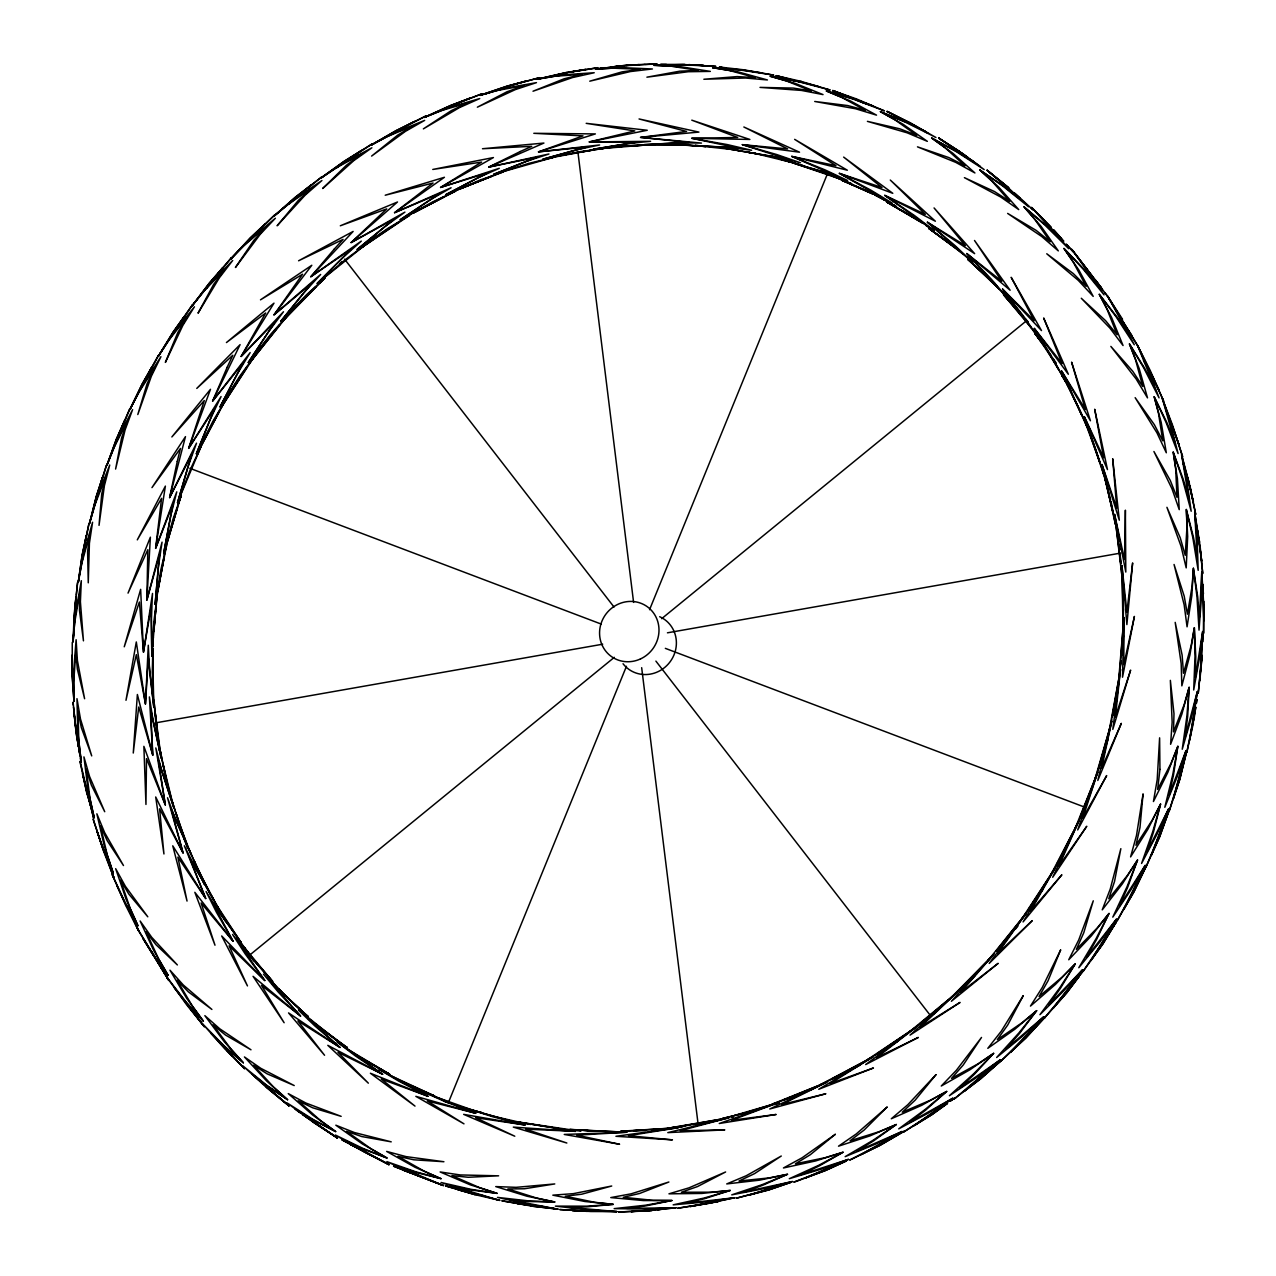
<?xml version="1.0" encoding="UTF-8"?>
<svg xmlns="http://www.w3.org/2000/svg" width="1276" height="1276" viewBox="0 0 1276 1276"><rect width="100%" height="100%" fill="white"/><g stroke="black" fill="none" stroke-linecap="round" stroke-linejoin="round"><path stroke-width="1.5" d="M1123.486 608.859L1122.992 627.282L1121.939 565.587L1126.899 611.97L1132.641 562.923L1126.883 624.586L1121.939 565.587L1123.119 614.697L1123.087 584.041M72.062 655.114L72.03 674.589L73.976 701.401L73.641 682.58L75.842 652.387L77.358 669.15L84.599 698.738L77.405 660.521L76.113 639.707L73.561 672.739L73.976 701.401L72.206 674.334L72.253 642.402M1202.215 655.417L1199.823 680.682L1202.646 631.54L1195.389 677.444L1195.772 656.63L1194.336 627.744L1191.226 645.337L1183.49 673.281L1182.118 655.035L1175.196 622.369L1181.177 663.648L1181.847 685.866L1189.934 654.891L1194.336 627.744L1195.006 656.39L1193.698 689.981L1199.44 658.225L1202.646 631.54L1201.482 659.692L1198.244 693.235L1202.104 655.545M1202.646 641.892L1202.885 634.156L1202.582 637.697M74.231 619.945L74.678 612.289M1202.598 641.924L1202.885 634.156L1202.598 637.777M74.343 620.056L74.487 616.244M152.466 646.9L153.232 637.346M153.694 631.62L157.076 596.705L153.965 620.79L151.812 655.976L151.286 606.18L143.486 652.164L139.387 602.017L124.251 646.788L140.647 589.337L143.486 652.164L152.514 593.452L151.302 618.876L151.812 655.976L155.736 609.402L153.822 631.46M1121.955 655.098L1122.274 651.239M75.156 606.594L75.938 597.12M152.53 646.836L153.343 637.218M1121.811 654.875L1122.29 649.117M1123.119 639.515L1123.438 635.671M75.332 606.626L76.002 598.938M76.337 595.079L77.581 582.542L74.152 614.569L73.051 641.908L74.582 623.151L79.75 593.324L79.463 610.343L83.45 640.839L80.404 601.714L81.329 580.692L75.507 613.309L73.051 641.908L75.858 596.929M156.182 600.661L163.966 557.947L155.114 604.298L159.516 554.709L146.884 600.071L147.825 549.717L128.031 593.117L150.377 537.18L146.884 600.071L162.052 542.14L158.304 567.326L155.114 604.298L160.967 569.24L166.598 545.41L157.714 591.123M1120.966 662.467L1118.749 679.055L1123.901 617.488L1123.853 664.589L1134.396 616.42L1122.529 677.221L1123.901 617.488L1120.2 666.487L1120.998 660.681M156.214 600.629L156.741 596.737M1195.803 707.255L1189.663 740.128L1197.335 691.528L1185.213 736.89L1187.685 716.219L1189.136 687.317L1184.16 704.655L1173.521 731.898L1173.984 713.603L1170.363 680.363L1172.15 722.12L1170.602 744.307L1181.895 714.097L1189.136 687.317L1186.919 715.932L1182.246 749.251L1191.321 717.973L1197.335 691.528L1193.347 719.457L1186.792 752.521L1193.443 722.774M1193.81 720.924L1195.74 707.319M83.163 552.604L86.258 535.776L82.079 555.188L78.251 582.335L81.632 563.832L89.719 534.708L87.597 551.758L88.267 582.829L89.416 543.241L92.574 522.251L83.546 554.119L78.251 582.335L82.238 555.028L89.033 523.272L85.476 541.311M1111.954 717.957L1120.503 669.565L1115.415 716.873L1130.616 670.091L1112.8 729.362L1120.503 669.565L1109.227 730.382L1111.875 719.425M1115.304 704.735L1116.037 700.891M83.323 552.699L84.758 545.107M1115.16 704.543L1115.91 700.715M164.173 554.741L165.944 547.133M1112.752 715.788L1114.506 708.483M1112.433 716.043L1114.793 706.457M166.39 545.219L181.304 495.152L173.217 518.455L163.711 553.002L172.978 504.148L155.624 548.361L161.573 498.358L137.298 539.86L165.386 486.092L155.624 548.361L176.758 491.85L170.553 516.525L163.711 553.002L177.428 507.385L166.438 545.187M97.199 495.662L102.447 477.431L96.226 496.476L89.543 523.335L94.727 505.28L105.621 477.16L101.697 494.083L99.034 525.361L104.377 485.757L109.736 465.022L97.598 495.806L89.543 523.335L96.386 496.38L106.466 465.23L97.343 495.774M1104.394 751.771L1094.505 780.657L1111.763 721.291L1101.682 768.248L1121.333 723.348L1097.807 780.465L1111.763 721.291L1098.492 768.519L1104.25 751.612M1106.531 744.083L1108.254 738.437M181.304 494.721L178.161 503.956L181.336 494.705M1164.494 822.222L1166.487 817.166M117.488 438.386L124.474 420.825L116.276 439.295L106.801 465.565L113.723 448.147L127.281 421.335L121.587 437.923L115.59 469.058L125.096 429.884L132.608 409.628L117.536 438.992L106.801 465.565L116.419 439.247L129.689 409.07L119.8 433.138M448.737 1101.762L626.452 666.295M649.548 609.705L827.263 174.238M200.444 447.589L197.222 454.671L200.476 447.589M1082.909 812.11L1074.759 829.368L1097.791 772.044L1082.782 818.139L1106.675 775.585L1077.694 829.942L1097.791 772.044L1079.975 817.645L1085.19 806.767M200.89 445.898L202.884 441.751M201.257 445.818L225.597 399.882L212.837 421.383L196.344 453.746L214.894 407.889L188.657 448.339L204.288 400.584L171.861 436.95L210.492 389.292L188.657 448.339L221.067 396.565L210.173 419.437L196.344 453.746L219.328 411.159L201.289 445.803M1141.175 875.974L1146.135 866.34L1133.997 891.733L1123.821 909.341L1145.21 865.383L1119.371 906.088L1127.729 887.123L1137.554 860.008L1127.394 875.432L1108.764 898.783L1114.522 881.477L1120.854 848.668L1110.216 889.133L1102.241 909.852L1122.338 883.885L1137.554 860.008L1127.027 886.708L1112.8 917.125L1131.206 889.372L1145.21 865.383L1133.232 890.855L1117.329 920.443L1133.901 891.733L1146.135 866.34L1141.27 875.703M142.593 384.969L152.099 366.579L142.019 384.267L129.817 409.644L138.398 393.056L154.476 367.823L147.043 383.885L137.792 414.54L151.35 376.229L160.936 356.69L143.103 384.331L129.817 409.644L142.13 384.267L158.463 355.398L148.064 374.905M1057.134 864.426L1050.212 875.942L1078.73 821.313L1058.952 866.021L1086.769 826.258L1052.7 877.266L1078.73 821.313L1056.576 864.777L1062.015 855.877M1059.128 861.125L1061.106 857.839M226.681 397.554L230.286 391.668M1107.823 934.877L1116.628 921.288L1102.847 944.017L1090.884 960.637L1116.404 919.183L1086.45 957.367L1096.594 939.407L1109.019 913.457L1097.296 927.875L1076.354 949.376L1083.755 932.788L1093.277 900.808L1078.714 939.981L1068.746 959.759L1091.411 935.818L1109.019 913.457L1095.925 938.929L1078.794 967.718L1099.976 941.8L1116.404 919.183L1102.001 943.283L1083.308 971.052L1102.783 943.985L1116.612 921.384L1111.875 928.561M174.828 330.994L183.999 316.863L173.153 331.999L158.368 356.195L168.496 340.612L186.902 317.23L177.811 332.573L165.37 362.4L182.867 325.38L194.43 306.798L174.03 332.398L158.368 356.195L173.249 332.031L192.469 304.804L181.304 321.504M177.093 327.884L179.198 324.694M1036.144 899.771L1038.233 896.661L1035.968 899.628M1041.232 891.892L1043.337 888.798M255.2 354.808L249.745 362.767L287.977 315.108L271.086 333.818L248.278 362.543L275.217 321.616L241.132 356.467L265.679 313.003L226.426 342.558L273.989 303.146L241.132 356.467L283.479 311.759L268.439 331.856L248.278 362.543L279.635 324.901L249.745 362.767L257.991 351.044M206.76 288.105L208.977 285.026M1032.667 904.429L1021.103 919.916L1054.789 868.525L1030.45 911.335L1061.871 874.778L1023.081 921.926L1054.789 868.525L1028.568 909.405L1032.794 903.823M1106.691 935.866L1108.86 932.963M258.342 350.661L260.432 347.901M211.258 282.044L214.751 277.69M218.244 273.335L222.885 267.529L209.344 283.049L192.134 305.793L203.681 291.375L224.177 270.081L213.555 284.564L198.035 313.194L219.281 277.897L232.71 260.464L209.982 283.766L192.134 305.793L209.408 283.128L231.339 257.832L219.823 271.788M212.629 280.64L215.022 277.69M287.594 315.188L282.602 321.153L325.157 277.817L306.431 294.804L280.8 321.233L311.472 283.431L273.989 314.869L302.571 274.228L260.479 299.844L311.807 265.264L273.989 314.869L320.659 274.452L303.784 292.842L280.8 321.233L315.89 286.717L282.602 321.153L287.61 315.204M1015.521 928.992L1017.945 926.089M248.549 241.116L265.28 223.794L250.208 237.958L230.717 258.996L243.572 245.885L265.934 226.937L253.844 240.351L235.422 267.497L260.208 234.305L275.377 218.228L250.575 238.979L230.717 258.996L250.24 238.086L274.627 215.022L265.839 223.651M248.708 241.164L255.2 234.369M994.339 953.603L987.783 960.764L1026.239 913.185L997.561 953.603L1032.22 920.65L989.187 963.412L1026.239 913.185L996.269 951.051L1003.446 943.283M998.279 949.296L1003.51 943.554M289.907 312.54L292.029 310.243M290.035 312.445L294.788 307.356M950.604 998.055L993.398 954.783L960.668 992.361L998.151 963.348L951.37 1001.277L993.398 954.783L960.015 989.235L977.4 973.062M974.848 975.805L963.667 986.348M339.464 264.132L342.08 261.596M289.365 203.809L293.496 199.997M952.055 996.763L960.764 988.948M990.24 1069.671L1002.298 1059.59L980.718 1078.778L964.162 1091.363L1000.097 1059.925L959.743 1088.077L974.465 1074.153L993.653 1053.322L978.07 1063.817L951.545 1078.38L963.284 1064.918L981.515 1037.436L956.378 1070.277L941.257 1086.02L970.079 1069.687L993.653 1053.322L973.891 1073.579L949.408 1095.701L977.512 1076.928L1000.097 1059.925L956.187 1097.376M296.239 197.461L300.466 193.952M303.289 191.607L311.727 184.589L295.282 197.238L273.734 216.314L287.722 204.67L311.695 188.226L298.281 200.46L277.115 225.772L305.203 195.084L321.919 180.522L295.346 198.53L273.734 216.314L295.266 197.397L321.871 176.822L307.994 188.035M991.755 1068.331L1002.298 1059.59L980.734 1078.651L953.874 1099.083L956.346 1097.456M296.415 197.541L300.753 193.968M371.236 239.92L375.575 236.347M250.064 954.783L614.33 657.331M661.67 618.669L1025.936 321.217M933.41 1013.973L937.844 1010.385M367.408 242.695L359.768 248.836L409.389 215.5L387.633 228.5L357.2 249.426L394.204 219.025L351.107 242.584L386.74 208.897L340.309 225.788L397.506 201.991L351.107 242.584L404.923 212.119L385.001 226.522L357.2 249.426L398.606 222.311L359.768 248.836L367.392 242.759M933.235 1013.894L939.168 1009.125M336.258 168.113L339.225 165.896M922.596 1022.156L909.979 1031.391L956.601 992.887L920.171 1027.196L960.046 1002.426L910.043 1035.123L956.601 992.887L920.203 1023.559L930.268 1016.27M925.738 1019.843L928.896 1017.53M940.843 1107.488L947.302 1103.134L944.096 1105.223M345.158 161.446L348.173 159.42M351.187 157.411L361.73 150.329L344.073 161.318L320.675 178.225L335.668 168.145L360.964 154.396L346.354 165.29L322.684 188.497L353.755 160.648L371.874 147.793L343.818 162.849L320.675 178.225L344.026 161.494L372.544 143.646L345.333 161.526M893.009 1044.31L897.778 1041.168M408.145 215.724L411.446 213.586M892.817 1044.231L897.618 1041.104M403.216 218.946L411.414 213.65M881.509 1051.44L866.34 1060.404L916.28 1027.068L876.516 1057.708L918.321 1037.42L865.67 1064.567L916.28 1027.068L877.266 1053.641L888.032 1047.357M884.874 1049.446L888.255 1047.452M891.382 1138.048L894.779 1136.23M412.977 213.188L455.532 191.161L432.596 201.927L400.233 219.727L439.773 193.521L394.539 212.709L433.074 183.026L385.208 195.228L444.431 177.284L394.539 212.709L451.098 187.763L429.98 199.949L400.233 219.727L444.176 196.807L412.945 213.251M397.283 130.646L414.716 121.395L396.054 130.599L371.061 145.145L386.851 136.739L413.201 125.814L397.554 135.24L371.603 156.087L405.353 131.396L424.669 120.375L395.464 132.321L371.061 145.145L395.959 130.806L426.12 115.877L397.458 130.71M850.023 1070.5L820.181 1084.76L872.848 1056.943L830.166 1083.579L873.438 1067.98L818.745 1089.273L872.848 1056.943L831.697 1079.145L849.832 1070.42M853.229 1068.666L860.008 1065.141M457.685 189.757L450.954 192.899L457.653 189.805M835.812 1164.972L841.139 1162.803M459.488 189.023L503.701 171.718L479.84 180.123L445.866 194.622L487.496 172.866L440.571 187.444L481.594 162.1L432.771 169.453L493.429 157.554L440.571 187.444L499.283 168.32L477.224 178.146L445.866 194.622L491.898 176.152L459.456 189.087M799.573 1094.409L804.869 1092.256M452.023 105.382L470.142 98.093L450.651 105.414L424.318 117.408L440.746 110.789L467.829 102.798L451.305 110.629L423.361 128.876L459.408 107.631L479.728 98.571L449.694 107.296L424.318 117.408L450.508 105.637L481.977 93.802L452.214 105.445M804.678 1092.208L783.974 1099.8L826.8 1082.207L781.662 1104.506L825.859 1093.755L769.747 1108.988L826.8 1082.207L771.996 1104.203L796.033 1095.829M810.005 1090.071L813.562 1088.651M779.269 1102.799L774.277 1104.537L779.461 1102.719M506.157 170.33L497.465 173.329L506.109 170.394M790.737 1182.421L768.726 1189.998L748.486 1195.261L792.38 1181.512L744.099 1191.959L762.49 1185.372L787.515 1174.287L769.061 1177.923L739.011 1181.018L754.563 1173.617L781.279 1156.024L746.221 1175.754L726.73 1183.921L759.491 1180.172L787.515 1174.287L762.091 1184.686L731.754 1194.846L764.93 1188.45L792.38 1181.512L766.94 1189.966L736.156 1198.244L768.87 1189.806L790.769 1182.389M485.215 94.009L490.702 92.175M748.884 1112.066L763.495 1107.791L748.629 1112.002M745.599 1112.72L778.647 1102.56L731.499 1120.264L776.143 1114.474L719.249 1123.502L778.647 1102.56L734.625 1115.383M508.773 85.955L527.387 80.707L507.258 86.034L479.872 95.365L496.731 90.564L524.245 85.588L507.019 91.76L477.352 107.184L515.345 89.607L536.462 82.637L505.934 88.044L479.872 95.365L507.066 86.274L539.525 77.677L508.98 86.018M747.05 1112.608L722.312 1118.51L746.779 1112.528M718.26 1201.577L690.045 1206.57L734.721 1197.717L685.675 1203.268L704.48 1198.722L730.271 1190.444L711.577 1192.199L681.4 1192.231L697.494 1186.568L725.613 1171.974L689.024 1187.828L668.959 1193.826L701.864 1193.443L730.271 1190.444L704.129 1198.036L673.154 1204.847L706.76 1201.848L734.721 1197.717L708.754 1203.364L677.54 1208.26L718.388 1201.418M566.943 72.573L537.1 79.208L554.215 76.289L581.84 74.375L564.088 78.809L533.017 91.218L572.557 77.549L594.217 72.732L563.577 74.774L537.1 79.208L565.268 72.668L585.796 69.398L568.825 72.253M552.524 156.916L556.049 156.135M557.835 74.678L567.166 72.62M731.563 1117.234L733.19 1116.915L731.834 1117.17M704.336 1122.768L692.98 1124.682M713.667 1121.03L717.399 1120.328L713.523 1120.982M709.759 1121.684L684.207 1125.719L728.899 1117.776L680.236 1130.711L724.816 1129.898L667.795 1132.625L728.899 1117.776L671.686 1127.537L689.104 1125.209M155.321 722.918L602.687 644.205M667.444 632.816L1120.679 553.082M565.539 154.428L569.319 153.774M573.083 153.12L603.963 148.383L579.001 151.812L542.938 159.181L587.279 146.947L538.488 151.86L583.004 135.894L533.815 133.31L595.382 133.916L538.488 151.86L599.592 144.97L576.401 149.818L542.938 159.181L591.649 150.249L559.797 155.512M565.029 72.923L598.109 67.676L570.93 71.998M605.717 68.027L600.119 68.314L605.127 67.692M600.119 68.314L605.398 67.676M657.682 1209.792L663.456 1209.026M677.827 1127.442L681.448 1126.963M657.874 1209.616L663.584 1208.898M610.789 67.054L618.334 66.208M622.098 65.778L639.101 64.613M611.044 67.054L618.573 66.24M681.161 1127.011L682.82 1126.852M651.669 1129.914L661.127 1129.116M672.468 1128.175L666.806 1128.654L672.388 1128.159M651.924 1210.541L631.078 1211.674L676.009 1207.782L626.707 1208.372L645.704 1205.916L671.989 1200.493L653.232 1200.349L623.262 1197.303L639.691 1193.443L668.895 1182.007L631.173 1193.81L610.773 1197.59L643.471 1200.572L671.989 1200.493L645.401 1205.23L614.155 1208.627L647.825 1209.058L676.009 1207.782L649.819 1210.573L618.509 1212.025L652.148 1210.334M651.414 1129.85L660.952 1129.085M616.467 146.517L624.044 146.038M627.824 145.815L654.971 144.73L629.85 145.592L593.308 149.244L638.239 141.971L589.273 141.923L634.794 130.918L586.194 123.341L647.251 130.264L589.273 141.923L650.616 141.317L627.266 143.598L593.308 149.244L642.594 145.273L616.308 146.66M626.101 65.411L639.324 64.693M644.986 64.39L657.124 63.896L623.757 65.746L595.398 69.159L612.576 68.138L639.978 69.287L621.89 71.919L589.751 81.185L630.392 71.552L652.403 68.968L621.954 67.628L595.398 69.159L624.044 65.475L644.779 64.294M602.001 68.234L605.765 68.091M646.007 1130.377L620.662 1131.19L678.098 1127.729L628.446 1135.688L672.436 1139.851L615.941 1136.294L678.098 1127.729L633.247 1130.68L645.704 1130.313M660.505 64.422L684.909 64.422M660.777 64.422L666.407 64.438M681.193 144.858L644.173 144.667L689.168 142.433L640.552 137.393L686.552 131.444L639.053 118.955L698.929 132.098L640.552 137.393L701.465 143.087L678.21 142.784L644.173 144.667L680.794 144.778L705.819 146.501L682.708 144.762M587.247 1211.371L572.19 1210.509L616.882 1211.61L567.836 1207.208L586.816 1206.857L613.262 1204.353L594.664 1202.295L565.22 1196.218L581.792 1194.192L611.73 1186.01L573.339 1193.65L552.827 1195.165L584.966 1201.513L613.262 1204.353L586.561 1206.171L555.379 1206.123L588.762 1209.999L616.882 1211.61L590.756 1211.514L559.717 1209.536L587.391 1211.115M688.657 64.629L703.634 65.459L682.931 64.534L654.11 65.299L671.144 66.192L698.036 70.387L679.789 71.185L646.9 77.182L688.242 71.727L710.349 71.392L680.459 66.703L654.11 65.299L682.612 64.805L715.9 66.384L688.896 64.677M693.522 145.719L678.641 144.826M705.357 146.23L694.957 145.496L739.506 148.287L691.767 138.302L737.703 137.457L691.783 120.167L749.873 139.451L691.767 138.302L727.208 144.571L751.612 150.265L728.724 147.378L694.957 145.496L731.706 149.452M595.047 1131.19L569.798 1129.419L626.819 1132.259L576.704 1135.162L619.594 1144.253L564.247 1134.444L626.819 1132.259L582.303 1130.233L594.728 1131.126M538.504 1206.442L544.294 1206.857M540.689 1206.41L544.501 1206.713M562.142 1129.611L565.906 1129.914M579.527 1130.408L581.17 1130.6L577.358 1130.552L581.17 1130.6L579.798 1130.424M719.377 67.022L743.685 69.797M532.539 1206.251L557.979 1209.138L530.226 1204.672L497.48 1197.398L528.248 1200.844L554.773 1201.976L536.51 1198.02L507.896 1188.945L524.436 1188.769L554.773 1183.937L516.126 1187.334L495.742 1186.584L526.988 1196.234L554.773 1201.976L528.439 1201.545L509.714 1199.775L556.623 1208.978M557.979 1209.138L532.22 1206.187L501.819 1200.796L534.644 1206.171M746.348 151.94L788.727 159.484L742.329 144.651L787.691 148.909L743.844 126.994L799.526 152.195L742.329 144.651L776.845 154.571L800.483 162.77L778.216 157.347L746.62 151.988M570.707 1129.786L519.667 1122.242L575.62 1131.349L525.553 1129.148L566.847 1143.025L513.303 1127.107L575.62 1131.349L531.964 1124.379M527.243 1123.901L531.007 1124.363L529.652 1124.06M517.418 1203.683L534.963 1205.964M720.111 67.261L726.012 68.17M720.446 147.266L725.964 148.175M729.649 148.766L741.723 151.238M719.999 67.261L725.565 68.186M743.43 69.749L773.798 75.124L740.925 70.116L712.614 67.676L729.298 70.451L755.36 77.645L737.145 76.592L703.858 79.256L745.455 78.027L767.434 79.957L738.453 71.982L712.614 67.676L741.308 69.861L761.772 72.892M720.206 147.442L755.934 153.678L731.292 149.372M479.345 1194.99L483.157 1195.644M514.34 1121.891L521.597 1123.215M777.642 75.938L776.159 75.667L796.065 81.138M506.827 1120.232L510.496 1120.95M514.164 1121.652L531.007 1124.363L529.38 1124.012M477.447 1194.655L445.42 1185.898L474.847 1194.623L499.969 1200.429L472.87 1193.124L441.097 1182.501L471.083 1189.344L497.146 1193.379L479.409 1187.573L451.927 1175.595L468.228 1177.27L498.629 1175.818L460.157 1174.941L440.14 1171.958L470.158 1184.798L497.146 1193.379L471.243 1190.03L452.964 1186.186L498.629 1200.11M755.264 153.503L793.066 162.786M494.689 1116.564L520.783 1122.513M801.057 81.345L776.159 75.667L801.137 82.27M795.299 163.631L836.258 175.913L791.71 156.374L835.971 165.673L794.645 139.355L847.344 170.218L791.71 156.374L824.934 169.836L847.535 180.458L826.162 172.563L795.57 163.695M460.62 1190.38L475.884 1194.001M474.688 1111.045L482.009 1112.816L480.701 1112.369M772.251 156.342L791.024 162.148M818.522 86.481L798.505 81.377L770.241 76.273L786.383 80.898L811.313 90.995L793.337 88.092L760.018 87.39L801.408 90.421L823.036 94.599L795.267 83.418L770.241 76.273L798.074 81.616L830.166 90.006L800.786 81.297M471.96 1109.897L482.009 1112.816L458.594 1106.021M495.04 1116.628L470.796 1109.753L492.823 1116.771L525.058 1125.001L475.565 1117.696L514.786 1136.214L463.651 1114.363L525.058 1125.001L482.759 1113.182M780.784 159.341L804.789 166.167L771.071 156.246M457.302 1189.471L475.182 1194.703M459.535 1106.579L472.87 1110.614M420.219 1176.456L402.546 1169.853L443.458 1185.548L398.224 1166.551L415.832 1172.437L441.017 1178.673L423.999 1171.065L397.937 1156.311L413.823 1159.804L443.92 1161.734L406.071 1156.614L386.644 1151.415L415.115 1167.317L441.017 1178.673L415.721 1171.767L386.851 1161.638L417.3 1175.483L441.895 1185.005M472.056 1109.913L435.212 1096.754L475.677 1113.278L427.285 1100.933L463.985 1123.853L415.832 1096.339L475.677 1113.278L444.734 1101.507L423.728 1092.065L447.11 1101.411M405.784 1171.049L420.57 1176.233M443.458 1185.548L393.55 1166.2M427.699 1093.484L434.717 1096.052L389.882 1075.269L428.034 1096.307L381.237 1079.049L415.003 1106.101L370.391 1073.244L428.034 1096.307L398.734 1081.139L378.988 1069.368L401.238 1081.107L434.717 1096.052L427.62 1093.372M189.917 468.308L601.347 624.124M665.338 648.352L1083.436 806.687M444.335 1101.22L449.726 1103.246M850.135 97.359L832.67 90.548L873.262 106.115L853.915 98.97L826.37 90.979L841.793 97.423L865.319 110.294L847.758 105.573L814.726 101.474L855.51 108.747L876.532 115.143L850.31 100.9L826.37 90.979L853.437 99.193L884.412 110.884L856.611 98.986L832.67 90.548L867.265 104.233M393.805 1166.248L404.061 1170.363M838.683 178.305L851.842 183.856L828.714 174.557L794.119 163.28L840.597 179.214L825.062 172.531M409.596 1085.748L425.929 1092.83L407.251 1084.44M858.86 100.772L863.98 103.085M362.049 1150.394L365.542 1151.989M873.326 194.175L841.41 180.044L881.588 197.397L839.353 173.345L882.003 187.556L843.643 157.092L892.785 193.314L839.353 173.345L870.95 190.204L892.275 203.139L872.018 192.883L841.41 180.044L872.88 194.064M832.558 175.354L837.152 177.571M911.782 123.947L887.043 111.427L925.403 131.54L906.917 122.432L880.392 111.65L894.923 119.8L916.758 135.32L899.787 128.812L867.409 121.364L907.14 132.816L927.349 141.349L902.977 124.219L880.392 111.65L906.407 122.64L935.946 137.505L909.772 122.528L887.043 111.427L912.005 124.298M360.31 1149.596L350.406 1144.412L389.084 1164.669L346.083 1141.127L362.831 1148.958L386.995 1158.002L370.869 1148.671L346.498 1131.286L361.778 1136.549L391.222 1141.845L354.441 1132.546L335.827 1125.193L362.464 1143.998L386.995 1158.002L362.767 1148.32L335.333 1135.018L364.154 1151.941L389.084 1164.669L341.856 1139.835M875.049 194.957L884.364 199.869M342.127 1139.883L353.516 1145.896M874.57 194.861L894.875 205.627M893.455 204.766L896.565 206.521M877.394 195.818L884.22 199.71M913.425 124.888L921.607 129.594M924.893 131.476L928.162 133.358M362.559 1059.208L389.659 1074.28L347.247 1048.984L382.64 1074.28L337.949 1052.285L368.349 1083.165L327.804 1045.331L382.64 1074.28L355.302 1055.874L337.071 1041.95L357.95 1055.922L389.659 1074.28L360.582 1057.772M879.866 196.791L884.172 199.519M960.302 152.051L938.705 138.079L974.37 162.499L956.952 151.525L931.703 138.047L945.181 147.841L965.071 165.8L948.881 157.586L917.476 146.852L955.74 162.371L974.928 172.962L952.678 153.12L931.703 138.047L956.394 151.716L984.179 169.596L959.935 151.7L938.705 138.079L960.605 152.434M339.56 1042.604L347.327 1047.724L307.755 1018.184L340.006 1047.452L297.866 1020.928L324.567 1055.268L288.551 1012.905L340.006 1047.452L314.949 1026.032L298.409 1010.082L317.708 1026.159L347.327 1047.724L345.987 1046.751M356.259 1055.188L359.322 1057.198M302.986 1114.474L306.081 1116.532M921.256 222.088L886.469 201.815L924.239 223.683L884.747 195.356L925.307 214.32L890.281 180.044L935.372 221.226L884.747 195.356L914.366 215.453L934.207 230.573L915.307 218.052L886.469 201.815L922.612 223.236M925.786 225.374L932.134 229.664M961.96 153.12L968.069 157.554M971.132 159.771L980.303 166.422M295.043 1109.147L299.86 1112.64M303.082 1114.969L337.438 1138.017L297.117 1110.168L312.795 1119.865L335.684 1131.589L320.627 1120.647L298.185 1100.805L312.684 1107.791L341.155 1116.356L305.841 1103.006L288.248 1093.596L312.764 1115.096L335.684 1131.589L312.779 1119.243L287.1 1102.927L313.976 1122.768L337.438 1138.017L311.854 1121.094M929.869 227.654L932.74 229.744M343.148 1046.192L346.338 1048.521M962.168 153.471L972.743 161.223M302.922 1114.538L307.388 1117.808M957.064 248.788L928.816 228.356L963.715 254.482L927.381 222.199L965.39 245.678L934.064 207.94L974.641 253.653L927.381 222.199L954.719 245.311L972.87 262.441L955.549 247.815L928.816 228.356L958.085 249.777M320.611 1028.44L337.981 1041.423L304.374 1014.42M1008.598 187.62L987.05 170.202L1019.62 198.657L1003.446 185.929L979.761 169.899L992.01 181.192L1009.731 201.401L994.482 191.559L964.401 177.651L1000.767 197.062L1018.742 209.599L998.869 187.285L979.761 169.899L1002.84 186.089L1028.584 206.792L1006.573 186.2L987.05 170.202L1008.79 187.955M259.044 1079.655L256.173 1077.295L261.58 1082.319M275.664 1094.808L265.647 1086.099M278.647 1097.264L289.078 1105.893L251.851 1074.009L266.301 1085.477L287.626 1099.753L273.798 1087.28L253.525 1065.205L267.083 1073.818L294.23 1085.557L260.798 1068.315L244.434 1056.943L266.572 1080.932L287.626 1099.753L266.317 1084.887L242.679 1065.715L267.354 1088.268L289.078 1105.893L266.381 1087.088M966.873 257.178L969.792 259.634M302.476 1011.9L308.17 1016.685L271.868 983.19L300.578 1016.095L261.436 985.327L284.133 1022.73L253.047 976.315L300.578 1016.095L278.104 991.899L263.446 974.114L280.975 992.138L308.17 1016.685L283.623 993.988L267.96 977.225L283.256 994.817M316.4 1024.899L319.207 1027.26M1014.213 192.676L1033.097 209.902L1031.183 208.084M1015.728 194.255L1019.891 198.035M256.125 1077.694L259.06 1080.389M995.328 283.942L967.958 259.411L999.602 289.477L966.809 253.557L1001.804 281.278L974.513 240.478L1010.129 290.242L966.809 253.557L991.564 279.444L1007.833 298.409L992.281 281.837L967.958 259.411L997.465 286.574M1053.402 230.956L1062.398 239.904M299.621 1009.332L278.822 989.044L284.5 995.679M1057.836 235.773L1062.126 239.92M1051.169 227.064L1031.582 207.462L1060.675 239.601L1045.905 225.246L1024.022 206.84L1034.9 219.52L1050.244 241.722L1036.112 230.366L1007.641 213.411L1041.758 236.539L1058.314 250.894L1041.057 226.346L1024.022 206.84L1045.267 225.374L1068.698 248.708L1049.143 225.629L1031.582 207.462L1044.757 220.748M1010.736 302.013L1003.494 294.596L1031.502 328.251L1002.585 289.094L1034.166 320.739L1011.166 277.291L1041.487 330.58L1002.585 289.094L1024.516 317.469L1038.712 338.076L1025.122 319.766L1003.494 294.596L1022.778 316.081M226.729 1050.339L232.216 1055.97M237.687 1061.6L244.545 1068.634L210.795 1033.066L223.842 1046.145L243.365 1062.812L230.892 1048.968L212.996 1024.883L225.469 1035.011L250.989 1049.797L219.807 1028.839L204.862 1015.648L224.385 1041.854L243.365 1062.812L223.89 1045.586L202.581 1023.815L224.767 1048.84L244.545 1068.634L237.846 1061.648M1004.1 293.464L1006.764 296.223M1053.705 229.871L1063.817 241.132M1053.864 230.19L1061.361 238.58M1014.468 306.272L1023.192 316.193M1025.697 319.032L1028.185 321.871M218.898 1041.312L222.821 1045.826M1090.119 273.622L1092.304 276.222M1090.055 274.037L1092.304 276.78M1096.802 282.267L1102.496 289.508M1041.471 341.697L1035.027 333.546C1065.954 376.101 1089.369 424.174 1103.756 474.768L1084.313 416.662L1103.644 457.765L1094.68 409.229L1107.472 469.584L1084.313 416.662L1100.04 462.997L1084.76 421L1089.385 430.331M344.584 259.156L613.995 607.009M655.896 661.112L929.694 1014.595M188.657 1006.381L204.335 1026.67L174.397 987.768L185.881 1002.33L203.378 1021.183L192.405 1006.094L177.077 980.255L188.29 991.803L211.896 1009.444L183.329 985.024L169.963 970.175L186.679 998.326L203.378 1021.183L185.961 1001.804L167.22 977.655L186.711 1004.898L204.335 1026.67L191.416 1009.603M1120.807 318.298L1138.83 347.901M1095.59 280.114L1101.507 288.073L1071.808 249.426L1097.073 284.899L1083.866 269.076L1063.993 248.469L1073.403 262.377L1086.179 286.35L1073.291 273.574L1046.751 253.764L1078.252 280.337L1093.213 296.383L1078.762 269.89L1063.993 248.469L1083.196 269.156L1104.059 294.868L1087.216 269.571L1071.808 249.426L1107.01 295.553M1104.809 292.635L1107.137 295.761M1040.578 341.139L1035.027 333.546L1045.586 347.774M1120.902 318.856L1131.748 335.333M253.844 960.812L244.402 947.59L272.633 981.499L239.968 944.415L264.802 980.558L229.074 945.867L247.464 985.917L221.689 935.962L264.802 980.558L245.151 953.858L232.567 934.447L248.134 954.225L272.633 981.499L250.782 956.075L237.097 937.573L251.531 958.26M1042.556 343.244L1045.841 347.854M1048.776 352.383L1050.914 355.446M1053.035 358.508L1056.241 363.102M1151.606 374.761L1163.6 400.999L1150.218 370.471L1137.506 345.302L1107.265 295.649L1108.589 297.994M222.199 914.685L241.1 942.549L212.406 902.244L233.061 941.241L201.114 902.977L214.99 945.213L194.829 892.307L233.061 941.241L216.489 912.34L206.09 891.509L219.552 912.818L241.1 942.549L216.84 905.434M1107.265 295.649L1122.545 319.287M1067.773 384.618L1062.222 375.846L1062.78 376.93M213.092 898.814L189.47 857.169L205.723 898.559L177.874 857.137L187.046 901.079L172.754 845.813L205.723 898.559L184.334 845.765L195.531 868.414L213.905 900.25M155.528 958.404L168.863 980.447L143.072 938.626L152.849 954.48L168.113 975.311L158.734 959.153L146.118 931.831L155.959 944.655L177.364 964.943L151.748 937.35L140.137 921.001L153.854 950.795L168.113 975.311L152.96 954.001L136.979 927.764M1108.094 296.909L1120.344 317.549L1134.284 344.759L1116.213 316.958L1099.274 294.325L1107.074 309.318L1117.122 334.775L1105.622 320.723L1081.282 298.249L1109.833 328.012L1123.055 345.541L1111.571 317.421L1099.274 294.325L1116.899 316.911L1128.415 334.041L1107.935 296.67M156.932 960.222L168.863 980.447L138.302 930.379L125.622 905.21M222.869 916.758L225.756 921.671M1143.95 360.757L1158.799 389.69L1137.586 345.636L1154.349 386.5L1144.652 368.238L1129.435 343.93L1135.544 359.816L1142.754 386.469L1132.753 371.284L1110.854 346.402L1136.166 379.02L1147.507 397.873L1139.149 368.413L1129.435 343.93L1143.934 368.254L1159.055 397.841L1148.177 369.019L1138.272 346.976M1059.08 370.423L1034.31 328.411L1062.126 363.628L1043.656 317.995L1068.347 374.251L1034.31 328.411L1053.194 358.987L1065.189 381.014M225.852 921.24L209.2 892.099L193.92 860.359L204.383 884.061M137.856 929.263L138.542 930.459L132.13 916.072M1143.487 360.183L1150.808 373.15M137.728 929.024L138.542 930.459L130.2 912.356M1071.234 391.126L1062.222 375.846L1062.908 377.186M152.019 951.784L153.774 955.086M221.992 915.083L198.195 870.28L188.88 848.939L204.304 884.348M190.81 853.835L171.431 809.67L183.074 852.99L159.612 808.84L163.95 853.979L155.704 796.974L183.074 852.99L167.507 797.739L176.343 821.457L191.368 855.095L179.007 823.339L172.069 800.929L185.02 841.426M1066.832 383.964L1082 415.498L1061.664 371.093L1085.366 409.468L1071.585 362.129L1090.422 420.745L1061.664 371.093L1086.945 426.742M1089.241 430.267L1084.76 421L1085.302 422.42M125.734 905.434L112.208 874.666L125.223 902.706L137.952 925.722L130.264 908.656L120.486 880.137L128.828 894.077L147.793 916.806L125.415 886.342L115.669 868.685L126.276 899.803L137.952 925.722L125.096 903.153L117.121 886.166M1167.907 415.131L1179.072 444.893L1162.452 398.814L1174.622 441.703L1166.838 422.5L1154.174 396.708L1158.496 413.328L1162.787 440.874L1154.381 424.717L1135.146 397.665L1156.949 432.819L1166.312 452.773L1161.176 422.308L1154.174 396.708L1166.089 422.468L1178.099 453.538L1170.411 423.441L1162.452 398.814L1172.453 424.892L1182.645 456.728L1173.585 429.087M1167.843 415.29L1170.044 420.474M1089.959 432.006L1091.427 435.451M187.588 846.403L175.881 812.876L187.492 848.524M108.396 861.364L110.151 866.659M111.331 870.2L113.676 877.282L96.864 830.963L102.925 848.891L113.213 872.943L107.296 855.159L100.453 825.732L107.2 840.645L123.485 865.543L104.616 832.558L96.864 813.785L104.249 845.892L113.213 872.943L103.069 848.492L93.85 821.616L93.18 818.969L103.516 851.028L113.676 877.282L111.283 869.706M1183.394 463.954L1185.037 469.329M1186.138 472.918L1189.439 483.668M1186.074 473.077L1187.685 478.516M93.642 818.299L82.509 773.639L86.577 792.284L94.169 817.565L90.086 799.223L86.242 769.237L91.298 784.947L104.728 811.711L89.591 776.574L83.929 756.891L88.012 789.669L94.169 817.565L86.736 791.949L80.468 763.989L80.085 761.262L93.579 818.06M1189.854 485.374L1193.427 502.234L1181.56 454.623L1188.977 499.028L1183.171 479.106L1173.202 452.087L1175.706 469.249L1176.998 497.369L1170.267 480.43L1153.919 451.497L1171.99 488.788L1179.247 509.65L1177.413 478.548L1173.202 452.087L1182.421 479.026L1191.178 511.245L1186.808 480.207L1181.56 454.623L1188.833 481.658L1195.74 514.451L1189.726 485.725M1110.598 499.666L1102.4 468.547L1112.991 512.394L1102.033 464.608L1116.739 507.976L1112.688 458.754L1119.307 520.193L1102.033 464.608L1115.447 524.564L1111.061 501.5M167.06 783.512L160.377 751.149L164.875 774.372L173.727 807.548L158.479 760.273L165.354 805.028L146.517 758.63L145.958 804.454L143.869 746.348L165.354 805.028L155.816 747.943L162.212 772.49L173.727 807.548L162.929 763.479L168.432 788.871M1115.176 519.476L1115.782 522.666M1197.67 530.832L1201.721 561.073L1194.703 512.426L1197.271 557.851L1193.507 537.419L1186.329 509.491L1186.967 526.988L1185.245 555.363L1180.252 537.802L1166.918 507.306L1181.082 546.351L1186.202 567.884L1187.685 536.478L1186.329 509.491L1192.757 537.292L1198.18 570.324L1197.175 538.679L1194.703 512.426L1199.201 540.131L1202.742 573.53L1200.094 545.873M1115.128 519.188L1115.734 522.474M1197.59 530.96L1198.276 534.724M1198.962 538.472L1199.631 542.236M76.64 735.598L78.554 747.05L77.677 741.42M80.484 758.502L81.122 762.314M80.468 758.295L81.09 762.043M1116.707 527.451L1117.202 531.215M1118.478 540.641L1117.712 534.995L1118.382 540.482M1118.988 544.421L1119.738 550.068M1116.659 527.387L1117.154 531.119M1118.861 544.214L1119.594 549.828M577.853 151.525L633.598 602.416M641.668 667.683L698.147 1124.475M157.107 731.18L153.949 700.141L155.927 723.923L161.175 758.151L150.759 709.52L152.769 755.217L138.733 707.032L133.262 753.031L137.377 694.495L152.769 755.217L149.388 696.919L153.264 722.025L161.175 758.151L155.209 712.742L158.368 740.479M157.57 734.976L158.256 740.67M158.942 746.364L159.404 750.176M75.97 729.92L74.199 714.815L76.241 733.971L81.058 760.161L78.825 741.5L78.011 711.226L81.313 727.575L91.712 755.902L80.484 719.026L76.975 698.658L77.756 731.738L81.058 760.161L76.416 733.684L73.083 702.199L73.274 705.134M158.798 744.307L159.468 750.065M73.482 707.048L74.582 716.634M75.013 720.462L75.89 728.133M1120.153 553.928L1120.934 563.769M1121.253 567.708L1121.875 575.588L1114.618 514.435L1124.523 559.558L1125.384 510.177L1125.799 572.063L1114.618 514.435L1120.711 563.147L1119.993 553.609M1202.678 584.217L1203.412 593.755M1202.614 584.296L1203.3 593.898M72.892 681.926L73.354 689.519M1123.151 584.153L1123.502 597.583M1203.986 601.379L1203.858 620.774L1201.769 571.616L1199.408 617.552L1197.717 596.817L1193.395 568.251L1192.151 585.891L1187.414 614.219L1184.224 596.211L1174.048 564.47L1184.16 604.856L1187.063 626.835L1191.864 595.477L1193.395 568.251L1196.968 596.626L1199.025 630.121L1201.402 598.237L1201.769 571.616L1203.428 599.704L1203.587 633.359L1203.922 605.303M153.152 693.107L152.849 648.479L152.275 672.548L153.838 707.446L148.351 657.969L145.448 704.065L136.357 654.636L125.989 700.285L136.309 641.956L145.448 704.065L148.287 645.241L149.611 670.634L153.838 707.446L152.801 661.191L153.232 692.98M659.676 616.707A30.656 29.125 -53.6 0 1 669.645 662.388A30.656 29.125 -53.6 0 1 623.039 663.743M1159.948 769.412L1157.619 789.445L1171.065 763.192L1177.844 746.3L1173.521 774.915L1169.039 795.235L1185.898 750.926L1173.473 798.489L1179.79 779.508L1186.393 752.68L1179.662 779.588L1169.358 810.579L1179.152 778.328L1185.898 750.926L1177.126 776.845L1164.813 807.293L1172.788 774.58L1177.844 746.3L1167.827 772.411L1153.44 801.535L1157.204 779.604L1159.613 737.831L1159.948 769.412M1143.041 794.135L1139.994 827.454L1135.959 845.27L1152.084 820.324L1160.586 804.087L1153.472 832.096L1147.012 851.842L1168.465 809.096L1151.446 855.095L1159.74 836.705L1169.151 810.435L1159.613 836.737L1146.119 866.755L1159.039 835.668L1168.465 809.096L1157.013 834.185L1141.573 863.453L1152.738 831.713L1160.586 804.087L1147.906 829.225L1130.584 856.914L1136.485 835.477L1143.041 794.135M1196.872 699.519L1196.346 703.379L1196.856 699.535M177.268 461.418L169.596 497.608L191.496 455.022L177.508 502.632L190.571 468.978L201.05 446.456L177.508 502.632L187.907 467.048L196.504 443.155L169.596 497.608L185.483 436.615L151.972 487.623L180.458 448.45L177.268 461.418M1060.611 950.014L1048.027 980.813L1039.063 996.508L1062.111 977.113L1075.253 963.858L1060.404 988.342L1048.585 1005.137L1082.367 969.904L1053.019 1008.423L1066.656 992.967L1079.273 976.236L1066.608 992.903L1044.438 1018.041L1065.715 992.377L1082.367 969.904L1063.69 990.878L1039.94 1014.675L1059.75 987.831L1075.253 963.858L1055.443 984.434L1030.466 1006.094L1042.285 987.465L1060.611 950.014M227.16 367.297L212.598 401.127L242.903 363.261L220.014 406.885L247.337 366.531L221.179 407.443L254.674 355.94L239.776 376.149L220.014 406.885L237.113 374.203L250.16 352.607L212.598 401.127L240.095 344.632L196.775 388.414L232.806 355.27L227.16 367.297M1023.224 995.711L1007.721 1025.011L997.306 1039.669L1022.22 1022.586L1036.67 1010.656L1019.54 1033.432L1006.19 1048.872L1043.449 1016.988L1010.624 1052.158L1025.792 1038.042L1045.283 1016.94L1025.776 1037.946L1001.134 1060.866L1024.74 1037.579L1043.449 1016.988L1022.714 1036.08L996.652 1057.501L1018.934 1032.874L1036.67 1010.656L1014.867 1029.222L987.815 1048.33L1001.357 1031.056L1023.224 995.711M935.946 1074.711L915.211 1100.087L902.276 1112.209L930.14 1100.327L946.712 1091.427L925.674 1110.072L909.756 1122.338L952.773 1098.237L914.158 1125.639L931.927 1114.698L947.558 1103.357L931.958 1114.554L903.185 1132.259L930.603 1114.458L952.773 1098.237L928.577 1112.943L898.719 1128.877L925.148 1109.466L946.712 1091.427L921.607 1105.367L891.302 1118.765L907.81 1104.713L935.946 1074.711M1083.866 970.159L1076.386 979.442L1083.866 970.159M334.28 249.091L310.786 276.764L351.283 249.107L317.23 283.384L365.765 244.498L345.429 259.57L317.23 283.384L342.781 257.608L361.299 241.116L310.786 276.764L353.133 231.434L298.584 260.782L343.069 239.409L334.28 249.091M887.027 1107.121L864.027 1130.137L850.055 1140.792L878.941 1131.748L896.326 1124.507L873.693 1140.792L856.754 1151.271L902.004 1131.509L861.156 1154.573L879.946 1145.433L905.003 1130.759L880.009 1145.258L852.336 1158.927L849.593 1160.043L878.462 1145.258L902.004 1131.509L876.452 1143.759L845.159 1156.646L873.215 1140.17L896.326 1124.507L869.977 1135.895L838.507 1146.183L856.228 1133.981L887.027 1107.121M323.594 278.934L319.415 283.033L323.594 278.95M835.286 1134.332L810.276 1154.732L795.426 1163.808L825.062 1157.699L843.069 1152.228L819.112 1165.993L801.328 1174.574L848.349 1159.374L805.73 1177.86L825.333 1170.618L846.482 1160.905L825.444 1170.443L796.559 1181.289L793.72 1182.118L823.722 1170.523L848.349 1159.374L821.712 1169.023L789.302 1178.705L818.666 1165.323L843.069 1152.228L815.731 1160.921L783.448 1167.971L802.157 1157.747L835.286 1134.332M955.357 1097.679L950.54 1100.917L955.357 1097.679M458.02 189.151L451.018 192.788L457.972 189.215M520.225 151.541L488.74 167.092L536.845 157.283L493.605 174.349L528.806 163.36L553.353 157.411L493.605 174.349L526.206 161.382L548.951 153.997L488.74 167.092L543.927 143.056L482.488 148.734L531.757 146.325L520.225 151.541M1071.521 249.793L1066.21 244.131L1073.212 251.819L1071.521 249.793M79.846 754.674L79.208 750.862L79.846 754.531M640.472 658.942A30.704 29.173 -53.6 0 0 647.538 606.898A30.704 29.173 -53.6 0 0 599.848 628.893A30.704 29.173 -53.6 0 0 640.472 658.942"/></g></svg>
